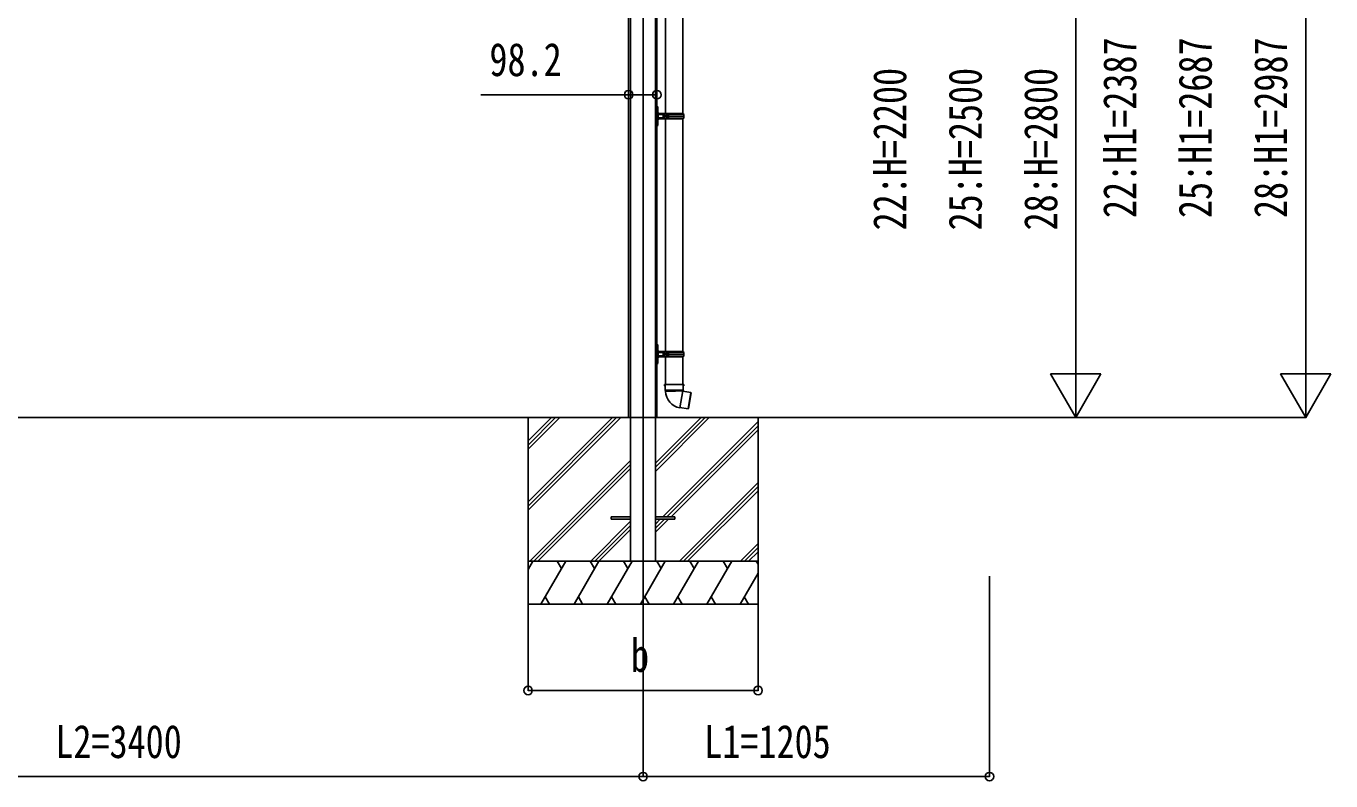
# Model space of a CAD drawing. Units: millimetres, scale not verified. Extents: x -14718 to 14718, y -10397 to 10401.
# Drawn here: x 87 to 4625, y -5976 to -3350 of the extents above; entities that cross this region are included whole.
import ezdxf
from ezdxf.enums import TextEntityAlignment as Align

# ---------------------------------------------------------------- set-up
doc = ezdxf.new("R2010")
doc.units = ezdxf.units.MM
doc.header["$LTSCALE"] = 50
for name, color, linetype in [('0-4_YKK_12', 2, 'Continuous'), ('0-5_YKK_A1', 4, 'Continuous'), ('0-6_YKK_D', 6, 'Continuous')]:
    doc.layers.add(name, color=color, linetype=linetype)
doc.styles.add('ＭＳ ゴシック', font='')
doc.styles.get('ＭＳ ゴシック').set_extended_font_data('MS Gothic')

msp = doc.modelspace()

# ---------------------------------------------------------------- linework, layer by layer
at = {"layer": '0-4_YKK_12'}
msp.add_line((2232.57, -2342.97), (2232.57, -5264.27), dxfattribs=at)
at = {"layer": '0-5_YKK_A1'}
for p, q in [((2182.57, -2439.98), (2182.57, -4711.77)), ((2189.43, -2440.22), (2189.43, -5211.77)), ((2275.71, -2443.23), (2275.71, -5211.77)), ((2280.77, -2443.41), (2280.77, -4711.77)), ((2310.67, -2843.77), (2310.67, -3654.27)), ((2370.87, -3654.26), (2370.87, -2843.76)), ((2281.77, -3629.77), (2280.77, -3629.77)), ((2283.77, -3630.67), (2281.77, -3629.77)), ((2281.77, -3636.06), (2281.77, -3629.77)), ((2283.77, -3630.67), (2283.94, -3636.4)), ((2281.77, -3636.06), (2280.77, -3636.06)), ((2281.77, -3663.27), (2280.77, -3663.27)), ((2281.77, -3663.27), (2284.77, -3663.27)), ((2281.77, -3690.47), (2281.77, -3663.27)), ((2284.77, -3663.27), (2283.94, -3690.13)), ((2284.77, -3663.27), (2285.77, -3663.27)), ((2285.48, -3654.02), (2285.58, -3657.27)), ((2285.58, -3669.27), (2285.48, -3672.51)), ((2302.77, -3657.27), (2285.59, -3657.27)), ((2285.59, -3657.27), (2285.77, -3663.27)), ((2285.77, -3663.27), (2285.59, -3669.27)), ((2285.59, -3669.27), (2302.77, -3669.27)), ((2286.43, -3654.27), (2302.77, -3654.27)), ((2302.77, -3672.27), (2286.43, -3672.27)), ((2302.77, -3654.27), (2305.77, -3654.27)), ((2302.77, -3657.27), (2302.77, -3654.27)), ((2302.77, -3658.77), (2302.77, -3657.27)), ((2302.77, -3658.77), (2302.77, -3667.76)), ((2303.75, -3658.77), (2302.77, -3658.77)), ((2305.77, -3658.77), (2302.77, -3658.77)), ((2303.75, -3667.76), (2302.77, -3667.76)), ((2302.77, -3667.77), (2305.77, -3667.77)), ((2305.77, -3672.27), (2302.77, -3672.27)), ((2305.77, -3658.77), (2303.75, -3658.77)), ((2303.75, -3667.76), (2303.75, -3658.77)), ((2305.77, -3667.76), (2303.75, -3667.76)), ((2313.77, -3654.27), (2305.77, -3654.27)), ((2310.67, -3672.27), (2310.67, -4482.77)), ((2313.78, -3658.77), (2311.77, -3658.77)), ((2313.78, -3667.76), (2311.77, -3667.76)), ((2313.77, -3667.77), (2311.77, -3667.77)), ((2313.77, -3658.77), (2313.77, -3654.27)), ((2313.77, -3672.27), (2313.77, -3667.77)), ((2313.78, -3654.26), (2313.78, -3658.77)), ((2320.8, -3654.26), (2313.78, -3654.26)), ((2313.78, -3663.26), (2313.78, -3658.77)), ((2313.78, -3667.76), (2313.78, -3663.27)), ((2320.28, -3663.27), (2313.78, -3663.27)), ((2313.78, -3672.26), (2313.78, -3667.76)), ((2320.8, -3672.26), (2313.78, -3672.26)), ((2320.28, -3663.27), (2320.28, -3663.26)), ((2320.28, -3663.27), (2320.28, -3663.27)), ((2320.36, -3663.27), (2320.36, -3663.26)), ((2374.27, -3663.26), (2320.53, -3663.26)), ((2321.03, -3654.26), (2320.8, -3654.26)), ((2321.03, -3672.26), (2320.8, -3672.26)), ((2321.03, -3654.26), (2321.44, -3654.26)), ((2321.03, -3672.26), (2321.44, -3672.26)), ((2321.44, -3654.26), (2372.77, -3654.26)), ((2321.44, -3672.26), (2372.77, -3672.26)), ((2373.77, -3656.26), (2322.47, -3656.26)), ((2373.77, -3670.26), (2322.47, -3670.26)), ((2370.87, -4482.76), (2370.87, -3672.26)), ((2372.77, -3656.26), (2372.77, -3654.26)), ((2372.77, -3672.26), (2372.77, -3670.26)), ((2281.77, -3690.47), (2280.77, -3690.47)), ((2281.77, -3690.47), (2283.94, -3690.13)), ((2281.77, -3696.77), (2281.77, -3690.47)), ((2283.94, -3690.13), (2283.77, -3695.86)), ((2281.77, -4464.56), (2280.77, -4464.56)), ((2281.77, -4491.77), (2280.77, -4491.77)), ((2281.77, -4464.56), (2281.77, -4458.27)), ((2281.77, -4491.77), (2281.77, -4464.56)), ((2281.77, -4518.97), (2281.77, -4491.77)), ((2283.77, -4459.17), (2283.94, -4464.9)), ((2284.77, -4491.77), (2285.77, -4491.77)), ((2285.48, -4482.52), (2285.58, -4485.77)), ((2302.77, -4485.77), (2285.59, -4485.77)), ((2286.43, -4482.77), (2302.77, -4482.77)), ((2302.77, -4482.77), (2305.77, -4482.77)), ((2302.77, -4487.27), (2302.77, -4496.26)), ((2303.75, -4487.27), (2302.77, -4487.27)), ((2305.77, -4487.27), (2302.77, -4487.27)), ((2305.77, -4487.27), (2303.75, -4487.27)), ((2303.75, -4496.26), (2303.75, -4487.27)), ((2313.77, -4482.77), (2305.77, -4482.77)), ((2313.78, -4487.27), (2311.77, -4487.27)), ((2313.77, -4487.27), (2313.77, -4482.77)), ((2313.78, -4482.76), (2313.78, -4487.27)), ((2320.8, -4482.76), (2313.78, -4482.76)), ((2313.78, -4491.76), (2313.78, -4487.27)), ((2313.78, -4496.26), (2313.78, -4491.77)), ((2320.28, -4491.77), (2313.78, -4491.77)), ((2320.28, -4491.77), (2320.28, -4491.76)), ((2320.28, -4491.77), (2320.28, -4491.77)), ((2320.36, -4491.77), (2320.36, -4491.76)), ((2374.27, -4491.76), (2320.53, -4491.76)), ((2321.03, -4482.76), (2320.8, -4482.76)), ((2321.03, -4482.76), (2321.44, -4482.76)), ((2321.44, -4482.76), (2372.77, -4482.76)), ((2373.77, -4484.76), (2322.47, -4484.76)), ((2372.77, -4484.76), (2372.77, -4482.76)), ((2281.77, -4518.97), (2280.77, -4518.97)), ((2281.77, -4518.97), (2283.94, -4518.63)), ((2281.77, -4525.27), (2281.77, -4518.97)), ((2283.94, -4518.63), (2283.77, -4524.36)), ((2285.58, -4497.77), (2285.48, -4501.01)), ((2285.59, -4497.77), (2302.77, -4497.77)), ((2302.77, -4500.77), (2286.43, -4500.77)), ((2303.75, -4496.26), (2302.77, -4496.26)), ((2302.77, -4496.27), (2305.77, -4496.27)), ((2305.77, -4500.77), (2302.77, -4500.77)), ((2305.77, -4496.26), (2303.75, -4496.26)), ((2310.67, -4500.77), (2310.67, -4596.77)), ((2313.78, -4496.26), (2311.77, -4496.26)), ((2313.77, -4496.27), (2311.77, -4496.27)), ((2313.77, -4500.77), (2313.77, -4496.27)), ((2313.78, -4500.76), (2313.78, -4496.26)), ((2320.8, -4500.76), (2313.78, -4500.76)), ((2321.03, -4500.76), (2320.8, -4500.76)), ((2321.03, -4500.76), (2321.44, -4500.76)), ((2321.44, -4500.76), (2372.77, -4500.76)), ((2373.77, -4498.76), (2322.47, -4498.76)), ((2370.87, -4596.77), (2370.87, -4500.76)), ((2372.77, -4500.76), (2372.77, -4498.76)), ((2308.92, -4596.77), (2306.77, -4597.55)), ((2306.77, -4597.55), (2306.83, -4597.55)), ((2306.77, -4601.2), (2306.83, -4601.2)), ((2306.9, -4600.29), (2306.9, -4598.46)), ((2308.92, -4596.77), (2309.05, -4596.77)), ((2309.01, -4602.02), (2309.28, -4617.3)), ((2309.14, -4602.02), (2309.01, -4602.02)), ((2309.05, -4596.77), (2372.49, -4596.77)), ((2309.23, -4601.11), (2309.17, -4597.67)), ((2309.28, -4617.3), (2310.6, -4619.26)), ((2309.28, -4617.3), (2340.77, -4617.3)), ((2310.6, -4619.26), (2310.66, -4620.87)), ((2310.6, -4619.26), (2365.91, -4619.26)), ((2340.77, -4617.3), (2372.26, -4617.3)), ((2360.45, -4678.15), (2370.88, -4619)), ((2399.03, -4625.2), (2370.67, -4620.2)), ((2371.21, -4618.86), (2372.26, -4617.3)), ((2372.26, -4617.3), (2372.53, -4602.02)), ((2372.53, -4602.02), (2372.39, -4602.02)), ((2372.49, -4596.77), (2372.62, -4596.77)), ((2372.53, -4602.02), (2374.77, -4601.2)), ((2374.77, -4597.55), (2372.62, -4596.77)), ((2374.64, -4600.29), (2374.64, -4598.46)), ((2374.71, -4597.55), (2374.77, -4597.55)), ((2374.71, -4601.2), (2374.77, -4601.2)), ((2374.77, -4601.2), (2374.77, -4597.55)), ((2389.06, -4681.72), (2399.03, -4625.2)), ((2399.84, -4626.36), (2390.22, -4680.91)), ((2399.84, -4626.36), (2399.03, -4625.2)), ((-2354.96, -4711.6), (4452.82, -4711.6)), ((1832.57, -4711.77), (1832.57, -5361.77)), ((1832.57, -5005.74), (2126.55, -4711.77)), ((1832.57, -5019.89), (2140.69, -4711.77)), ((1832.57, -5034.03), (2154.83, -4711.77)), ((1832.57, -4793.61), (1914.41, -4711.77)), ((1832.57, -4807.75), (1928.56, -4711.77)), ((1832.57, -4821.9), (1942.7, -4711.77)), ((2275.71, -4899.26), (2463.2, -4711.77)), ((2275.71, -4885.12), (2449.06, -4711.77)), ((2275.71, -4870.98), (2434.92, -4711.77)), ((2360.7, -4676.72), (2389.06, -4681.72)), ((2389.06, -4681.72), (2390.22, -4680.91)), ((2632.57, -4711.77), (2632.57, -5361.77)), ((2301.71, -5057.1), (2632.57, -4726.25)), ((2315.86, -5057.1), (2632.57, -4740.39)), ((2330, -5057.1), (2632.57, -4754.53)), ((1838.68, -5211.77), (2189.43, -4861.02)), ((1852.82, -5211.77), (2189.43, -4875.16)), ((1866.96, -5211.77), (2189.43, -4889.3)), ((2359.18, -5211.77), (2632.57, -4938.38)), ((2373.32, -5211.77), (2632.57, -4952.52)), ((2387.46, -5211.77), (2632.57, -4966.66)), ((2050.81, -5211.77), (2189.43, -5073.15)), ((2121.93, -5057.1), (2121.93, -5066.1)), ((2189.43, -5057.1), (2121.93, -5057.1)), ((2189.43, -5066.1), (2121.93, -5066.1)), ((2275.71, -5057.1), (2343.21, -5057.1)), ((2275.71, -5111.39), (2321, -5066.1)), ((2275.71, -5083.11), (2292.71, -5066.1)), ((2275.71, -5097.25), (2306.86, -5066.1)), ((2275.71, -5066.1), (2343.21, -5066.1)), ((2343.21, -5057.1), (2343.21, -5066.1)), ((2064.95, -5211.77), (2189.43, -5087.29)), ((2079.1, -5211.77), (2189.43, -5101.43)), ((2571.31, -5211.77), (2632.57, -5150.51)), ((2585.45, -5211.77), (2632.57, -5164.65)), ((2632.57, -5211.77), (1832.57, -5211.77)), ((1832.57, -5240.71), (1849.28, -5211.77)), ((1877.11, -5361.77), (1963.72, -5211.77)), ((1948.72, -5237.75), (1933.71, -5211.77)), ((1992.59, -5361.77), (2079.19, -5211.77)), ((2064.19, -5237.75), (2049.19, -5211.77)), ((2108.06, -5361.77), (2194.66, -5211.77)), ((2179.66, -5237.75), (2164.66, -5211.77)), ((2171.67, -5211.77), (2293.47, -5211.77)), ((2171.67, -5211.77), (2171.97, -5211.77)), ((2171.97, -5211.77), (2293.17, -5211.77)), ((2223.53, -5361.77), (2310.13, -5211.77)), ((2295.13, -5237.75), (2280.13, -5211.77)), ((2293.17, -5211.77), (2293.47, -5211.77)), ((2339, -5361.77), (2425.6, -5211.77)), ((2410.6, -5237.75), (2395.6, -5211.77)), ((2454.47, -5361.77), (2541.07, -5211.77)), ((2526.07, -5237.75), (2511.07, -5211.77)), ((2599.59, -5211.77), (2632.57, -5178.79)), ((2632.57, -5222.21), (2626.54, -5211.77)), ((1834.28, -5237.75), (1832.57, -5234.79)), ((2569.94, -5361.77), (2632.57, -5253.28)), ((1892.11, -5335.79), (1907.11, -5361.77)), ((2007.58, -5335.79), (2022.58, -5361.77)), ((2123.06, -5335.79), (2138.06, -5361.77)), ((2238.53, -5335.79), (2253.52, -5361.77)), ((2354, -5335.79), (2368.99, -5361.77)), ((2469.47, -5335.79), (2484.46, -5361.77)), ((2584.94, -5335.79), (2599.93, -5361.77)), ((1832.57, -5361.77), (2632.57, -5361.77))]:
    msp.add_line(p, q, dxfattribs=at)
for points in [[(2281.77, -3663.27), (2281.77, -3636.06), (2283.94, -3636.4), (2284.77, -3663.27)], [(2302.77, -3672.27), (2302.77, -3669.27), (2302.77, -3667.77)], [(2313.77, -3672.27), (2305.77, -3672.27), (2305.77, -3654.27)], [(2313.77, -3658.77), (2311.77, -3658.77), (2311.77, -3667.77)], [(2320.53, -3663.26), (2320.36, -3663.26), (2320.28, -3663.26), (2313.78, -3663.26)], [(2320.8, -3654.26), (2320.41, -3658.72), (2320.28, -3663.26)], [(2280.77, -3696.77), (2281.77, -3696.77), (2283.77, -3695.86)], [(2283.77, -4459.17), (2281.77, -4458.27), (2280.77, -4458.27)], [(2281.77, -4464.56), (2283.94, -4464.9), (2284.77, -4491.77)], [(2281.77, -4491.77), (2284.77, -4491.77), (2283.94, -4518.63)], [(2285.59, -4485.77), (2285.77, -4491.77), (2285.59, -4497.77)], [(2302.77, -4487.27), (2302.77, -4485.77), (2302.77, -4482.77)], [(2313.77, -4500.77), (2305.77, -4500.77), (2305.77, -4482.77)], [(2313.77, -4487.27), (2311.77, -4487.27), (2311.77, -4496.27)], [(2320.53, -4491.76), (2320.36, -4491.76), (2320.28, -4491.76), (2313.78, -4491.76)], [(2320.8, -4482.76), (2320.41, -4487.22), (2320.28, -4491.76)], [(2280.77, -4525.27), (2281.77, -4525.27), (2283.77, -4524.36)], [(2302.77, -4500.77), (2302.77, -4497.77), (2302.77, -4496.27)], [(2306.77, -4597.55), (2306.77, -4601.2), (2309.01, -4602.02)], [(2306.83, -4597.55), (2308.28, -4597.04), (2309.05, -4596.77)], [(2309.14, -4602.02), (2308.33, -4601.73), (2306.83, -4601.2)], [(2309.17, -4597.67), (2308.28, -4597.98), (2306.9, -4598.46)], [(2306.9, -4600.29), (2308.33, -4600.79), (2309.23, -4601.11)], [(2371.19, -4618.85), (2371.1, -4618.89), (2370.88, -4619), (2370.85, -4619.01), (2370.56, -4619.1), (2368.84, -4619.22), (2365.91, -4619.26), (2363.17, -4619.35), (2359.51, -4619.45), (2355.21, -4619.55), (2350.63, -4619.64), (2345.63, -4619.74), (2340.64, -4619.82), (2335.51, -4619.91), (2330.67, -4620), (2325.99, -4620.1), (2321.85, -4620.19), (2318.14, -4620.3), (2315.16, -4620.41), (2312.84, -4620.53), (2311.36, -4620.67), (2310.69, -4620.82), (2310.66, -4620.87)], [(2372.31, -4601.11), (2372.34, -4599.37), (2372.37, -4597.67)], [(2372.31, -4601.11), (2373.21, -4600.79), (2374.64, -4600.29)], [(2374.64, -4598.46), (2373.26, -4597.98), (2372.37, -4597.67)], [(2374.71, -4601.2), (2373.21, -4601.73), (2372.39, -4602.02)], [(2372.49, -4596.77), (2373.26, -4597.04), (2374.71, -4597.55)]]:
    msp.add_lwpolyline(points, dxfattribs=at)
for centre, radius, start, end in [((2286.43, -3652.27), 2, 181.7624, 241.44015), ((2286.43, -3674.27), 2, 118.55985, 178.2376), ((2286.43, -3652.27), 2, 241.44015, 270), ((2286.43, -3674.27), 2, 90, 118.55985), ((2398.16, -3663.28), 77.89, 179.99307, 186.62466), ((2320.33, -3663.49), 0.226, 80.79578, 102.71983), ((2401.29, -3663.24), 80.75, 173.61461, 180.01355), ((2401.29, -3663.28), 80.75, 179.98461, 186.38348), ((2322.65, -3654.62), 1.66, 167.69464, 263.49512), ((2322.6, -3671.87), 1.61, 94.66451, 194.14319), ((2323.23, -3654.46), 1.81, 173.59328, 264.82407), ((2323.3, -3672.11), 1.86, 96.97139, 184.61125), ((2325.02, -3663.26), 49.25, 0, 8.17123), ((2325.02, -3663.27), 49.25, 351.83186, 0.00306), ((2286.43, -4480.77), 2, 181.7624, 241.44015), ((2286.43, -4480.77), 2, 241.44015, 270), ((2398.16, -4491.78), 77.89, 179.99307, 186.62466), ((2320.33, -4491.99), 0.226, 80.79578, 102.71983), ((2401.29, -4491.74), 80.75, 173.61461, 180.01355), ((2401.29, -4491.78), 80.75, 179.98461, 186.38348), ((2322.65, -4483.12), 1.66, 167.69464, 263.49512), ((2323.23, -4482.96), 1.81, 173.59328, 264.82407), ((2325.02, -4491.76), 49.25, 0, 8.17123), ((2325.02, -4491.77), 49.25, 351.83186, 0.00306), ((2286.43, -4502.77), 2, 118.55985, 178.2376), ((2286.43, -4502.77), 2, 90, 118.55985), ((2322.6, -4500.37), 1.61, 94.66451, 194.14319), ((2323.3, -4500.61), 1.86, 96.97139, 184.61125), ((2304.16, -4598.22), 2.75, 354.81691, 13.99327), ((2303.25, -4600.47), 3.66, 348.38866, 2.80116), ((2306.61, -4597.54), 2.56, 357.19737, 17.56812), ((2307.33, -4601.39), 1.92, 340.91849, 8.46572), ((2370.92, -4618.77), 60.3, 182.00147, 260), ((2374.81, -4601.33), 2.51, 174.83553, 195.78026), ((2374.29, -4597.46), 1.93, 159.00896, 186.22555), ((2378.29, -4598.29), 3.66, 168.38866, 182.80116), ((2377.38, -4600.54), 2.75, 174.81691, 193.99327)]:
    msp.add_arc(centre, radius, start, end, dxfattribs=at)
for centre, major_axis, ratio, start_param, end_param in [((2285.58, -3657.11), (1, 0.031), 0.162205, 3.1415927, 4.7026633), ((2285.58, -3669.43), (1, -0.031), 0.162205, 1.580522, 3.1415927), ((2285.68, -3660.27), (-0.1, 3), 0.333136, 6.2716543, 6.28138), ((2285.68, -3666.27), (0.1, 3), 0.333136, 3.143398, 3.1531236), ((2302.77, -3656.78), (3, 0), 0.162278, 4.712389, 6.2831853), ((2302.77, -3669.75), (3, 0), 0.162278, 6.2831853, 7.8539816), ((2285.58, -4485.61), (1, 0.031), 0.162205, 3.1415927, 4.7026633), ((2285.68, -4488.77), (-0.1, 3), 0.333136, 6.2716543, 6.28138), ((2302.77, -4485.28), (3, 0), 0.162278, 4.712389, 6.2831853), ((2285.58, -4497.93), (1, -0.031), 0.162205, 1.580522, 3.1415927), ((2285.68, -4494.77), (0.1, 3), 0.333136, 3.143398, 3.1531236), ((2302.77, -4498.25), (3, 0), 0.162278, 6.2831853, 7.8539816)]:
    msp.add_ellipse(centre, major_axis=major_axis, ratio=ratio, start_param=start_param, end_param=end_param, dxfattribs=at)
at = {"layer": '0-6_YKK_D'}
for p, q in [((4537.87, -2499.68), (4537.87, -4536.6)), ((3737.87, -4536.6), (3737.87, -2686.6)), ((3737.87, -4711.6), (3737.87, -4408.49)), ((4537.87, -4711.6), (4537.87, -4408.49)), ((3737.87, -4711.6), (3650.37, -4560.05)), ((3825.37, -4560.05), (3650.37, -4560.05)), ((3737.87, -4711.6), (3825.37, -4560.05)), ((4537.87, -4711.6), (4450.37, -4560.05)), ((4625.37, -4560.05), (4450.37, -4560.05)), ((4537.87, -4711.6), (4625.37, -4560.05)), ((4038.87, -4711.6), (4538.87, -4711.6)), ((3437.57, -5264.1), (3437.57, -5962.6)), ((2232.57, -5265.1), (2232.57, -5962.6)), ((2232.57, -5265.27), (2232.57, -5962.6)), ((1832.57, -5362.6), (1832.57, -5662.6)), ((2632.57, -5362.6), (2632.57, -5662.6)), ((2632.57, -5661.6), (1832.57, -5661.6)), ((-1167.43, -5961.6), (2232.57, -5961.6)), ((3437.57, -5961.6), (2232.57, -5961.6))]:
    msp.add_line(p, q, dxfattribs=at)
msp.add_lwpolyline([(2280.77, -3588.59), (2182.57, -3588.59), (1668.27, -3588.59)], dxfattribs=at)
for centre in [(2182.57, -3588.59), (2280.77, -3588.59), (1832.57, -5661.6), (2632.57, -5661.6), (2232.57, -5961.6), (2232.57, -5961.6), (3437.57, -5961.6)]:
    msp.add_circle(centre, 14.88, dxfattribs=at)

# ---------------------------------------------------------------- texts
at = {"layer": '0-6_YKK_D', "style": 'ＭＳ ゴシック', "width": 0.8}
for s, p in [('22:H1=2387', (3982.87, -4017.94)), ('25:H1=2687', (4245.37, -4017.94)), ('28:H1=2987', (4507.87, -4017.94)), ('22:H=2200', (3182.87, -4061)), ('25:H=2500', (3445.37, -4061)), ('28:H=2800', (3707.87, -4061))]:
    msp.add_text(s, height=115.5, rotation=90, dxfattribs=at).set_placement(p, align=Align.BOTTOM_LEFT)
for s, p in [('98.2', (1698.27, -3558.59)), ('b', (2190.57, -5631.6)), ('L2=3400', (188.17, -5931.6)), ('L1=1205', (2445.4, -5931.6))]:
    msp.add_text(s, height=115.5, dxfattribs=at).set_placement(p, align=Align.BOTTOM_LEFT)

doc.saveas('drawing.dxf')
